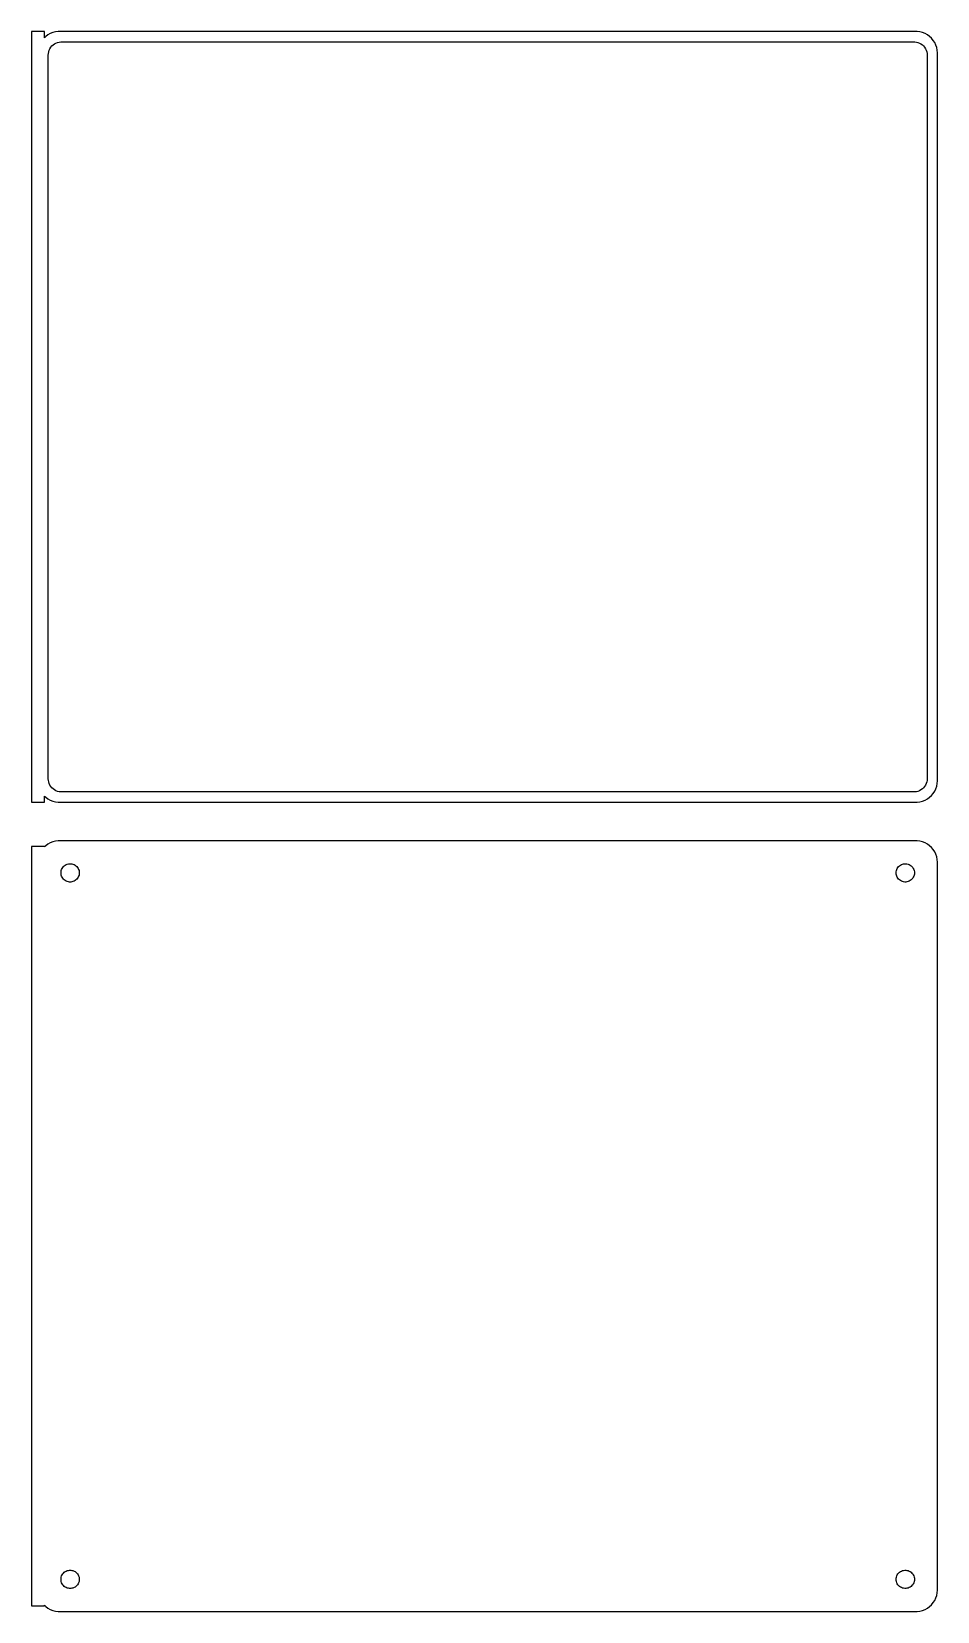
# Model space of a CAD drawing. Header units: metres. Extents: x -106 to 105, y 288 to 657.
import ezdxf

# ---------------------------------------------------------------- set-up
doc = ezdxf.new("R2010")
doc.units = ezdxf.units.M

msp = doc.modelspace()

# ---------------------------------------------------------------- linework, layer by layer
for p, q in [((-103.5, 656.979), (-106.5, 656.979)), ((-106.5, 656.979), (-106.5, 477.021)), ((-103.5, 655.559), (-103.5, 656.979)), ((-100.937, 656.911), (-101.545, 656.755)), ((-100.314, 656.99), (-100.937, 656.911)), ((100.314, 656.99), (-100.314, 656.99)), ((100.937, 656.911), (100.314, 656.99)), ((101.545, 656.755), (100.937, 656.911)), ((-103.187, 655.853), (-103.5, 655.559)), ((-102.679, 656.222), (-103.187, 655.853)), ((-102.129, 656.524), (-102.679, 656.222)), ((-102.228, 653), (-102.018, 653.33)), ((-101.545, 656.755), (-102.129, 656.524)), ((-102.018, 653.33), (-101.769, 653.631)), ((-101.769, 653.631), (-101.484, 653.899)), ((-101.484, 653.899), (-101.168, 654.128)), ((-101.168, 654.128), (-100.825, 654.317)), ((-100.825, 654.317), (-100.462, 654.461)), ((-100.462, 654.461), (-100.083, 654.558)), ((-100.083, 654.558), (-99.6955, 654.607)), ((-99.6955, 654.607), (99.6955, 654.607)), ((99.6955, 654.607), (100.083, 654.558)), ((100.083, 654.558), (100.462, 654.461)), ((100.462, 654.461), (100.825, 654.317)), ((100.825, 654.317), (101.168, 654.128)), ((101.168, 654.128), (101.484, 653.899)), ((101.484, 653.899), (101.769, 653.631)), ((102.129, 656.524), (101.545, 656.755)), ((101.769, 653.631), (102.018, 653.33)), ((102.018, 653.33), (102.228, 653)), ((102.679, 656.222), (102.129, 656.524)), ((103.187, 655.853), (102.679, 656.222)), ((103.645, 655.423), (103.187, 655.853)), ((104.045, 654.939), (103.645, 655.423)), ((104.382, 654.409), (104.045, 654.939)), ((104.649, 653.841), (104.382, 654.409)), ((104.843, 653.243), (104.649, 653.841)), ((104.961, 652.627), (104.843, 653.243)), ((-102.613, 651.5), (-102.588, 651.89)), ((-102.613, 482.5), (-102.613, 651.5)), ((-102.588, 651.89), (-102.515, 652.274)), ((-102.515, 652.274), (-102.394, 652.646)), ((-102.394, 652.646), (-102.228, 653)), ((102.228, 653), (102.394, 652.646)), ((102.394, 652.646), (102.515, 652.274)), ((102.515, 652.274), (102.588, 651.89)), ((102.588, 651.89), (102.613, 651.5)), ((102.613, 651.5), (102.613, 482.5)), ((105, 652), (104.961, 652.627)), ((105, 482), (105, 652)), ((-102.588, 482.11), (-102.613, 482.5)), ((-102.515, 481.726), (-102.588, 482.11)), ((-102.394, 481.354), (-102.515, 481.726)), ((-102.228, 481), (-102.394, 481.354)), ((-102.018, 480.67), (-102.228, 481)), ((-101.769, 480.369), (-102.018, 480.67)), ((-101.484, 480.101), (-101.769, 480.369)), ((-101.168, 479.872), (-101.484, 480.101)), ((-100.825, 479.683), (-101.168, 479.872)), ((-100.462, 479.539), (-100.825, 479.683)), ((100.825, 479.683), (100.462, 479.539)), ((101.168, 479.872), (100.825, 479.683)), ((101.484, 480.101), (101.168, 479.872)), ((101.769, 480.369), (101.484, 480.101)), ((102.018, 480.67), (101.769, 480.369)), ((102.228, 481), (102.018, 480.67)), ((102.394, 481.354), (102.228, 481)), ((102.515, 481.726), (102.394, 481.354)), ((102.588, 482.11), (102.515, 481.726)), ((102.613, 482.5), (102.588, 482.11)), ((104.382, 479.591), (104.649, 480.159)), ((104.649, 480.159), (104.843, 480.757)), ((104.843, 480.757), (104.961, 481.373)), ((104.961, 481.373), (105, 482)), ((-106.5, 477.021), (-103.5, 477.021)), ((-103.5, 477.021), (-103.5, 478.441)), ((-103.5, 478.441), (-103.187, 478.147)), ((-103.187, 478.147), (-102.679, 477.778)), ((-102.679, 477.778), (-102.129, 477.476)), ((-102.129, 477.476), (-101.545, 477.245)), ((-101.545, 477.245), (-100.937, 477.089)), ((-100.937, 477.089), (-100.314, 477.01)), ((-100.083, 479.442), (-100.462, 479.539)), ((-100.314, 477.01), (100.314, 477.01)), ((-99.6955, 479.393), (-100.083, 479.442)), ((99.6955, 479.393), (-99.6955, 479.393)), ((100.083, 479.442), (99.6955, 479.393)), ((100.462, 479.539), (100.083, 479.442)), ((100.314, 477.01), (100.937, 477.089)), ((100.937, 477.089), (101.545, 477.245)), ((101.545, 477.245), (102.129, 477.476)), ((102.129, 477.476), (102.679, 477.778)), ((102.679, 477.778), (103.187, 478.147)), ((103.187, 478.147), (103.645, 478.577)), ((103.645, 478.577), (104.045, 479.061)), ((104.045, 479.061), (104.382, 479.591)), ((-103.5, 466.653), (-106.5, 466.653)), ((-106.5, 466.653), (-106.5, 289.347)), ((-103.187, 466.853), (-103.5, 466.559)), ((-103.5, 466.559), (-103.5, 466.653)), ((-102.679, 467.222), (-103.187, 466.853)), ((-102.129, 467.524), (-102.679, 467.222)), ((-101.545, 467.755), (-102.129, 467.524)), ((-100.937, 467.911), (-101.545, 467.755)), ((-100.314, 467.99), (-100.937, 467.911)), ((100.314, 467.99), (-100.314, 467.99)), ((100.937, 467.911), (100.314, 467.99)), ((101.545, 467.755), (100.937, 467.911)), ((102.129, 467.524), (101.545, 467.755)), ((102.679, 467.222), (102.129, 467.524)), ((103.187, 466.853), (102.679, 467.222)), ((103.645, 466.423), (103.187, 466.853)), ((104.045, 465.939), (103.645, 466.423)), ((104.382, 465.409), (104.045, 465.939)), ((104.649, 464.841), (104.382, 465.409)), ((-99.5682, 461.031), (-99.4853, 461.286)), ((-99.4853, 461.286), (-99.3712, 461.529)), ((-99.3712, 461.529), (-99.2275, 461.755)), ((-99.2275, 461.755), (-99.0566, 461.962)), ((-99.0566, 461.962), (-98.8611, 462.145)), ((-98.8611, 462.145), (-98.6441, 462.303)), ((-98.6441, 462.303), (-98.4092, 462.432)), ((-98.4092, 462.432), (-98.1598, 462.531)), ((-98.1598, 462.531), (-97.9001, 462.597)), ((-97.9001, 462.597), (-97.6341, 462.631)), ((-97.6341, 462.631), (-97.3659, 462.631)), ((-97.3659, 462.631), (-97.0999, 462.597)), ((-97.0999, 462.597), (-96.8401, 462.531)), ((-96.8401, 462.531), (-96.5908, 462.432)), ((-96.5908, 462.432), (-96.3559, 462.303)), ((-96.3559, 462.303), (-96.1389, 462.145)), ((-96.1389, 462.145), (-95.9434, 461.962)), ((-95.9434, 461.962), (-95.7725, 461.755)), ((-95.7725, 461.755), (-95.6288, 461.529)), ((-95.6288, 461.529), (-95.5146, 461.286)), ((-95.5146, 461.286), (-95.4318, 461.031)), ((95.4318, 461.031), (95.5146, 461.286)), ((95.5146, 461.286), (95.6288, 461.529)), ((95.6288, 461.529), (95.7725, 461.755)), ((95.7725, 461.755), (95.9434, 461.962)), ((95.9434, 461.962), (96.1389, 462.145)), ((96.1389, 462.145), (96.3559, 462.303)), ((96.3559, 462.303), (96.5908, 462.432)), ((96.5908, 462.432), (96.8401, 462.531)), ((96.8401, 462.531), (97.0999, 462.597)), ((97.0999, 462.597), (97.3659, 462.631)), ((97.3659, 462.631), (97.6341, 462.631)), ((97.6341, 462.631), (97.9001, 462.597)), ((97.9001, 462.597), (98.1598, 462.531)), ((98.1598, 462.531), (98.4092, 462.432)), ((98.4092, 462.432), (98.6441, 462.303)), ((98.6441, 462.303), (98.8611, 462.145)), ((98.8611, 462.145), (99.0566, 461.962)), ((99.0566, 461.962), (99.2275, 461.755)), ((99.2275, 461.755), (99.3712, 461.529)), ((99.3712, 461.529), (99.4853, 461.286)), ((99.4853, 461.286), (99.5682, 461.031)), ((104.843, 464.243), (104.649, 464.841)), ((104.961, 463.627), (104.843, 464.243)), ((105, 463), (104.961, 463.627)), ((105, 293), (105, 463)), ((-99.6353, 460.5), (-99.6185, 460.768)), ((-99.6185, 460.232), (-99.6353, 460.5)), ((-99.6185, 460.768), (-99.5682, 461.031)), ((-99.5682, 459.969), (-99.6185, 460.232)), ((-99.4853, 459.714), (-99.5682, 459.969)), ((-99.3712, 459.471), (-99.4853, 459.714)), ((-99.2275, 459.245), (-99.3712, 459.471)), ((-99.0566, 459.038), (-99.2275, 459.245)), ((-98.8611, 458.855), (-99.0566, 459.038)), ((-98.6441, 458.697), (-98.8611, 458.855)), ((-98.4092, 458.568), (-98.6441, 458.697)), ((-98.1598, 458.469), (-98.4092, 458.568)), ((-97.9001, 458.403), (-98.1598, 458.469)), ((-97.6341, 458.369), (-97.9001, 458.403)), ((-97.3659, 458.369), (-97.6341, 458.369)), ((-97.0999, 458.403), (-97.3659, 458.369)), ((-96.8401, 458.469), (-97.0999, 458.403)), ((-96.5908, 458.568), (-96.8401, 458.469)), ((-96.3559, 458.697), (-96.5908, 458.568)), ((-96.1389, 458.855), (-96.3559, 458.697)), ((-95.9434, 459.038), (-96.1389, 458.855)), ((-95.7725, 459.245), (-95.9434, 459.038)), ((-95.6288, 459.471), (-95.7725, 459.245)), ((-95.5146, 459.714), (-95.6288, 459.471)), ((-95.4318, 459.969), (-95.5146, 459.714)), ((-95.4318, 461.031), (-95.3815, 460.768)), ((-95.3815, 460.232), (-95.4318, 459.969)), ((-95.3815, 460.768), (-95.3647, 460.5)), ((-95.3647, 460.5), (-95.3815, 460.232)), ((95.3647, 460.5), (95.3815, 460.768)), ((95.3815, 460.232), (95.3647, 460.5)), ((95.3815, 460.768), (95.4318, 461.031)), ((95.4318, 459.969), (95.3815, 460.232)), ((95.5146, 459.714), (95.4318, 459.969)), ((95.6288, 459.471), (95.5146, 459.714)), ((95.7725, 459.245), (95.6288, 459.471)), ((95.9434, 459.038), (95.7725, 459.245)), ((96.1389, 458.855), (95.9434, 459.038)), ((96.3559, 458.697), (96.1389, 458.855)), ((96.5908, 458.568), (96.3559, 458.697)), ((96.8401, 458.469), (96.5908, 458.568)), ((97.0999, 458.403), (96.8401, 458.469)), ((97.3659, 458.369), (97.0999, 458.403)), ((97.6341, 458.369), (97.3659, 458.369)), ((97.9001, 458.403), (97.6341, 458.369)), ((98.1598, 458.469), (97.9001, 458.403)), ((98.4092, 458.568), (98.1598, 458.469)), ((98.6441, 458.697), (98.4092, 458.568)), ((98.8611, 458.855), (98.6441, 458.697)), ((99.0566, 459.038), (98.8611, 458.855)), ((99.2275, 459.245), (99.0566, 459.038)), ((99.3712, 459.471), (99.2275, 459.245)), ((99.4853, 459.714), (99.3712, 459.471)), ((99.5682, 459.969), (99.4853, 459.714)), ((99.5682, 461.031), (99.6185, 460.768)), ((99.6185, 460.232), (99.5682, 459.969)), ((99.6185, 460.768), (99.6353, 460.5)), ((99.6353, 460.5), (99.6185, 460.232)), ((-99.6353, 295.5), (-99.6185, 295.768)), ((-99.6185, 295.232), (-99.6353, 295.5)), ((-99.6185, 295.768), (-99.5682, 296.031)), ((-99.5682, 294.969), (-99.6185, 295.232)), ((-99.5682, 296.031), (-99.4853, 296.286)), ((-99.4853, 296.286), (-99.3712, 296.529)), ((-99.3712, 296.529), (-99.2275, 296.755)), ((-99.2275, 296.755), (-99.0566, 296.962)), ((-99.0566, 296.962), (-98.8611, 297.145)), ((-98.8611, 297.145), (-98.6441, 297.303)), ((-98.6441, 297.303), (-98.4092, 297.432)), ((-98.4092, 297.432), (-98.1598, 297.531)), ((-98.1598, 297.531), (-97.9001, 297.597)), ((-97.9001, 297.597), (-97.6341, 297.631)), ((-97.6341, 297.631), (-97.3659, 297.631)), ((-97.3659, 297.631), (-97.0999, 297.597)), ((-97.0999, 297.597), (-96.8401, 297.531)), ((-96.8401, 297.531), (-96.5908, 297.432)), ((-96.5908, 297.432), (-96.3559, 297.303)), ((-96.3559, 297.303), (-96.1389, 297.145)), ((-96.1389, 297.145), (-95.9434, 296.962)), ((-95.9434, 296.962), (-95.7725, 296.755)), ((-95.7725, 296.755), (-95.6288, 296.529)), ((-95.6288, 296.529), (-95.5146, 296.286)), ((-95.5146, 296.286), (-95.4318, 296.031)), ((-95.4318, 296.031), (-95.3815, 295.768)), ((-95.3815, 295.232), (-95.4318, 294.969)), ((-95.3815, 295.768), (-95.3647, 295.5)), ((-95.3647, 295.5), (-95.3815, 295.232)), ((95.3647, 295.5), (95.3815, 295.768)), ((95.3815, 295.232), (95.3647, 295.5)), ((95.3815, 295.768), (95.4318, 296.031)), ((95.4318, 294.969), (95.3815, 295.232)), ((95.4318, 296.031), (95.5146, 296.286)), ((95.5146, 296.286), (95.6288, 296.529)), ((95.6288, 296.529), (95.7725, 296.755)), ((95.7725, 296.755), (95.9434, 296.962)), ((95.9434, 296.962), (96.1389, 297.145)), ((96.1389, 297.145), (96.3559, 297.303)), ((96.3559, 297.303), (96.5908, 297.432)), ((96.5908, 297.432), (96.8401, 297.531)), ((96.8401, 297.531), (97.0999, 297.597)), ((97.0999, 297.597), (97.3659, 297.631)), ((97.3659, 297.631), (97.6341, 297.631)), ((97.6341, 297.631), (97.9001, 297.597)), ((97.9001, 297.597), (98.1598, 297.531)), ((98.1598, 297.531), (98.4092, 297.432)), ((98.4092, 297.432), (98.6441, 297.303)), ((98.6441, 297.303), (98.8611, 297.145)), ((98.8611, 297.145), (99.0566, 296.962)), ((99.0566, 296.962), (99.2275, 296.755)), ((99.2275, 296.755), (99.3712, 296.529)), ((99.3712, 296.529), (99.4853, 296.286)), ((99.4853, 296.286), (99.5682, 296.031)), ((99.5682, 296.031), (99.6185, 295.768)), ((99.6185, 295.232), (99.5682, 294.969)), ((99.6185, 295.768), (99.6353, 295.5)), ((99.6353, 295.5), (99.6185, 295.232)), ((-99.4853, 294.714), (-99.5682, 294.969)), ((-99.3712, 294.471), (-99.4853, 294.714)), ((-99.2275, 294.245), (-99.3712, 294.471)), ((-99.0566, 294.038), (-99.2275, 294.245)), ((-98.8611, 293.855), (-99.0566, 294.038)), ((-98.6441, 293.697), (-98.8611, 293.855)), ((-98.4092, 293.568), (-98.6441, 293.697)), ((-98.1598, 293.469), (-98.4092, 293.568)), ((-97.9001, 293.403), (-98.1598, 293.469)), ((-97.6341, 293.369), (-97.9001, 293.403)), ((-97.3659, 293.369), (-97.6341, 293.369)), ((-97.0999, 293.403), (-97.3659, 293.369)), ((-96.8401, 293.469), (-97.0999, 293.403)), ((-96.5908, 293.568), (-96.8401, 293.469)), ((-96.3559, 293.697), (-96.5908, 293.568)), ((-96.1389, 293.855), (-96.3559, 293.697)), ((-95.9434, 294.038), (-96.1389, 293.855)), ((-95.7725, 294.245), (-95.9434, 294.038)), ((-95.6288, 294.471), (-95.7725, 294.245)), ((-95.5146, 294.714), (-95.6288, 294.471)), ((-95.4318, 294.969), (-95.5146, 294.714)), ((95.5146, 294.714), (95.4318, 294.969)), ((95.6288, 294.471), (95.5146, 294.714)), ((95.7725, 294.245), (95.6288, 294.471)), ((95.9434, 294.038), (95.7725, 294.245)), ((96.1389, 293.855), (95.9434, 294.038)), ((96.3559, 293.697), (96.1389, 293.855)), ((96.5908, 293.568), (96.3559, 293.697)), ((96.8401, 293.469), (96.5908, 293.568)), ((97.0999, 293.403), (96.8401, 293.469)), ((97.3659, 293.369), (97.0999, 293.403)), ((97.6341, 293.369), (97.3659, 293.369)), ((97.9001, 293.403), (97.6341, 293.369)), ((98.1598, 293.469), (97.9001, 293.403)), ((98.4092, 293.568), (98.1598, 293.469)), ((98.6441, 293.697), (98.4092, 293.568)), ((98.8611, 293.855), (98.6441, 293.697)), ((99.0566, 294.038), (98.8611, 293.855)), ((99.2275, 294.245), (99.0566, 294.038)), ((99.3712, 294.471), (99.2275, 294.245)), ((99.4853, 294.714), (99.3712, 294.471)), ((99.5682, 294.969), (99.4853, 294.714)), ((104.649, 291.159), (104.843, 291.757)), ((104.843, 291.757), (104.961, 292.373)), ((104.961, 292.373), (105, 293)), ((-106.5, 289.347), (-103.5, 289.347)), ((-103.5, 289.347), (-103.5, 289.441)), ((-103.5, 289.441), (-103.187, 289.147)), ((-103.187, 289.147), (-102.679, 288.778)), ((-102.679, 288.778), (-102.129, 288.476)), ((-102.129, 288.476), (-101.545, 288.245)), ((-101.545, 288.245), (-100.937, 288.089)), ((-100.937, 288.089), (-100.314, 288.01)), ((-100.314, 288.01), (100.314, 288.01)), ((100.314, 288.01), (100.937, 288.089)), ((100.937, 288.089), (101.545, 288.245)), ((101.545, 288.245), (102.129, 288.476)), ((102.129, 288.476), (102.679, 288.778)), ((102.679, 288.778), (103.187, 289.147)), ((103.187, 289.147), (103.645, 289.577)), ((103.645, 289.577), (104.045, 290.061)), ((104.045, 290.061), (104.382, 290.591)), ((104.382, 290.591), (104.649, 291.159))]:
    msp.add_line(p, q)

doc.saveas('drawing.dxf')
